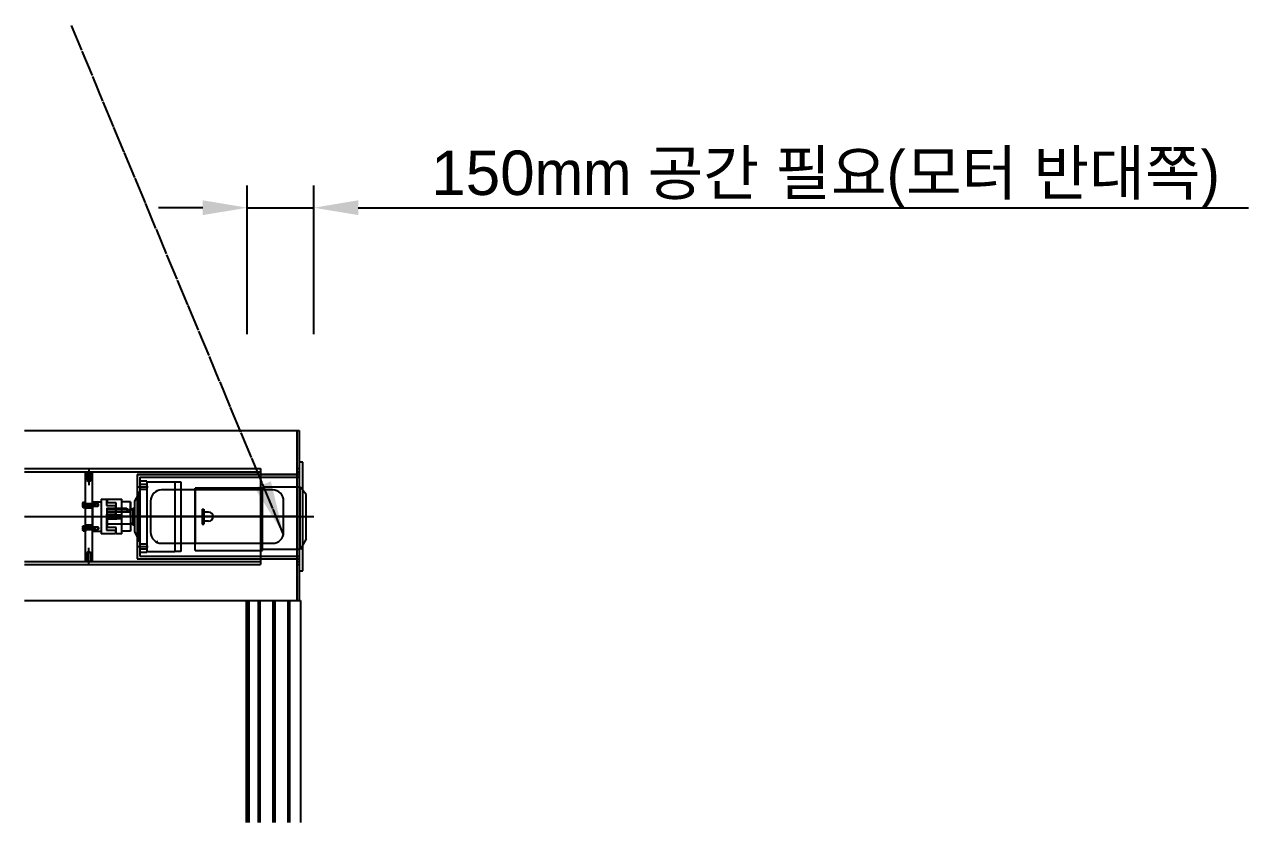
# Model space of a CAD drawing. Header units: millimetres. Extents: x 150937 to 394412, y 327166 to 584759.
# Drawn here: x 270699 to 273456, y 383871 to 385668 of the extents above; entities that cross this region are included whole.
import ezdxf

# ---------------------------------------------------------------- set-up
doc = ezdxf.new("R2010")
doc.units = ezdxf.units.MM
for name, pattern in [('CEN', [62, 60, -1, 0, -1]), ('CENTER', [50.8, 31.75, -6.35, 6.35, -6.35]), ('CENTER2', [28.575, 19.05, -3.175, 3.175, -3.175])]:
    doc.linetypes.add(name, pattern=pattern)
doc.layers.add('1', color=2, linetype='CENTER2')
doc.layers.add('CEN', color=1, linetype='CENTER')
doc.layers.add('지시선', color=1, linetype='CEN', lineweight=20)
doc.layers.add('지시선문자', color=40, linetype='Continuous', lineweight=20)
doc.styles.get("Standard").update_dxf_attribs({"font": 'arial.ttf'})
doc.styles.add('돋움', font='')
doc.styles.get('돋움').set_extended_font_data('Dotum')
doc.dimstyles.new('ISO-25', dxfattribs={"dimtxt": 2.5, "dimasz": 2.5, "dimexe": 1.25, "dimexo": 0.625, "dimtad": 1, "dimtxsty": 'Standard', "dimcen": 2.5, "dimadec": 0, "dimazin": 0, "dimtfac": 1, "dimtmove": 0, "dimatfit": 3, "dimfxl": 0, "dimarcsym": 0})
doc.dimstyles.new('양쪽화살표지름', dxfattribs={"dimtxt": 3.5, "dimasz": 3.5, "dimexe": 2, "dimexo": 1.5, "dimgap": 0.8, "dimtad": 1, "dimdsep": 46, "dimtxsty": 'Standard', "dimcen": 0, "dimclrd": 1, "dimclre": 1, "dimclrt": 2, "dimazin": 2, "dimtfac": 1, "dimtmove": 0, "dimatfit": 1, "dimfxl": 0, "dimlwd": 25, "dimlwe": 25, "dimarcsym": 0})

# ---------------------------------------------------------------- blocks, each defined once
blk = doc.blocks.new('BM6')
for p, q in [((7.5, 40.2), (20, 40.2)), ((7.5, 40.2), (7.5, 38.6)), ((7.5, 38.6), (20, 38.6)), ((8, 43.4), (8, 40.2)), ((9.3, 44.2), (18.1, 44.2)), ((10.7, 43.4), (10.7, 40.2)), ((10.7, 38.6), (10.7, 10.2)), ((10.7, 33.6), (16.7, 33.6)), ((16.7, 43.4), (16.7, 40.2)), ((16.7, 38.6), (16.7, 10.2)), ((19.5, 43.4), (19.5, 40.2)), ((20, 40.2), (20, 38.6)), ((10.7, 10.2), (16.7, 10.2)), ((11.7, 9.2), (10.7, 10.2)), ((11.7, 9.2), (15.7, 9.2)), ((15.7, 9.2), (16.7, 10.2))]:
    blk.add_line(p, q)
for centre, radius, start, end in [((9.3, 42.6), 1.59, 30, 150), ((13.7, 38.1), 6.07, 60.3564, 119.6436), ((18.1, 42.6), 1.59, 30, 150)]:
    blk.add_arc(centre, radius, start, end)
at = {"layer": '1'}
for p, q in [((11.3, 33.6), (10.7, 34.5)), ((11.3, 33.6), (11.3, 9.6)), ((16.2, 33.6), (16.7, 34.5)), ((16.2, 33.6), (16.2, 9.6))]:
    blk.add_line(p, q, dxfattribs=at)
at = {"layer": 'CEN'}
blk.add_line((13.7, 46.8), (13.7, 8.4), dxfattribs=at)
blk = doc.blocks.new('motorcase_c2')
for p, q in [((0, 122.5), (0, -122.5)), ((8, 122.5), (0, 122.5)), ((8, -122.5), (8, 122.5)), ((-481.7, -101), (-481.7, 101)), ((-481.7, 101), (-465.7, 101)), ((-477.7, 81), (-477.7, 101)), ((-473.7, 105.6), (-473.7, 70.5)), ((-469.7, 81), (-469.7, 101)), ((-465.7, -101), (-465.7, 101)), ((-365, 95), (-365, -95)), ((0, 95), (-365, 95)), ((-365, 95), (0, 95)), ((-359, 89), (-359, -89)), ((-359, 89), (0, 89)), ((-473.7, 78.4), (-477.7, 81)), ((-469.7, 81), (-477.7, 81)), ((-469.7, 81), (-473.7, 78.4)), ((-363.1, 67.2), (-340, 67.2)), ((-359, 80), (-359, -80)), ((-343, 80), (-359, 80)), ((-359, 72.7), (-343, 72.7)), ((-359, 61.7), (-343, 61.7)), ((-343, 80), (-343, -80)), ((-343, 78.5), (-280, 78.5)), ((-185, 60), (-310, 60)), ((-280, 78.5), (-280, -78.5)), ((-280, 78.5), (-280, -78.5)), ((-280, 78.5), (-266.8, 78.5)), ((-266.8, 78.5), (-266.8, -78.5)), ((-266.8, 61.2), (-234, 60)), ((-234.2, 60), (-234, 60)), ((-83, 64), (-234, 64)), ((-234, -76), (-234, 64)), ((-234, 60), (-234, -60)), ((-60, 60), (-185, 60)), ((-83, -76), (-83, 66)), ((2, 66), (-83, 66)), ((2, -74), (2, 66)), ((16, 50), (2, 66)), ((-465.7, 33), (-446.4, 33)), ((-465.7, 33), (-465.7, -33)), ((-446.4, 39), (-446.4, -39)), ((-446.4, 39), (-433.7, 39)), ((-433.7, 39), (-433.7, 24.9)), ((-433.7, 39), (-431.9, 39)), ((-431.9, 30.8), (-431.9, 39)), ((-431.9, 39), (-399.3, 39)), ((-412, 30.8), (-431.9, 30.8)), ((-412, -5.2), (-412, 30.8)), ((-399.3, -39), (-399.3, 39)), ((-380, 33), (-399.3, 33)), ((-380, 33), (-399.3, 33)), ((-380, 33), (-380, -33)), ((-380, 33), (-380, -33)), ((-380, 0), (-380, 32.1)), ((-363, 50), (-371, 34.4)), ((-371, 34.4), (-371, -34.4)), ((-363, 55), (-363, -55)), ((-363, 55), (-359, 55)), ((-335, 35), (-335, -35)), ((-35, -35), (-35, 35)), ((16, -50), (16, 50)), ((-465.7, 19), (-481.7, 19)), ((-465.7, 0), (-373.7, 0)), ((-445.4, 0), (33.3, 0)), ((-433.7, 24.9), (-413.8, 24.9)), ((-433.7, 5.2), (-433.7, -30.7)), ((-433.7, 5.2), (-413.8, 5.2)), ((-433, 19), (-433, -16)), ((-433, 19), (-388, 19)), ((-433, 16), (-377.8, 16)), ((-433, 11), (-383, 11)), ((-433, 5), (-411, 5)), ((-433, 4), (-401, 4)), ((-302.9, 0), (-423.1, 0)), ((-413.8, 24.9), (-413.8, 5.2)), ((-411, 5), (-411, 0)), ((-411, 0), (-411, -5)), ((-401, 4), (-401, 0)), ((-401, 4), (-398.7, 0)), ((-401, -4), (-398.7, 0)), ((-401, 0), (-401, -4)), ((-388, 19), (-388, 16)), ((-388, 16), (-388, 11)), ((-383, 16), (-383, 11)), ((-375, 0), (-380, 0)), ((-375, 19), (-375, -19)), ((-375, 19), (-371, 19)), ((-375, 17.9), (-375, 16.4)), ((-371, 19), (-371, -19)), ((-5, 0), (-365, 0)), ((-218.2, 17), (-218.2, -17)), ((-218.2, 17), (-215, 17)), ((-215, 17), (-215, -17)), ((-204, 10), (-215, 10)), ((-465.7, -19), (-481.7, -19)), ((-433, -4), (-401, -4)), ((-433, -5), (-411, -5)), ((-433, -16), (-377.8, -16)), ((-431.9, -24.8), (-431.9, -5.2)), ((-412, -5.2), (-431.9, -5.2)), ((-412, -24.8), (-431.9, -24.8)), ((-412, -39), (-412, -24.8)), ((-371, -19), (-375, -19)), ((-218.2, -17), (-215, -17)), ((-204, -10), (-215, -10)), ((-465.7, -33), (-446.4, -33)), ((-465.7, -33), (-446.4, -33)), ((-413.8, -39), (-446.4, -39)), ((-433.7, -30.7), (-413.8, -30.7)), ((-413.8, -30.7), (-413.8, -39)), ((-399.3, -39), (-412, -39)), ((-380, -33), (-399.3, -33)), ((-371, -34.4), (-363, -50)), ((-359, -55), (-363, -55)), ((16, -50), (2, -74)), ((-477.7, -81), (-473.7, -78.4)), ((-477.7, -81), (-469.7, -81)), ((-477.7, -81), (-477.7, -100.9)), ((-473.7, -105.6), (-473.7, -70.4)), ((-473.7, -78.4), (-469.7, -81)), ((-469.7, -81), (-469.7, -100.9)), ((-362.3, -67.1), (-340.3, -67.1)), ((-359, -61.6), (-343, -61.6)), ((-359, -72.6), (-343, -72.6)), ((-359, -80), (-343, -80)), ((-343, -78.5), (-280, -78.5)), ((-310, -60), (-60, -60)), ((-266.8, -78.5), (-280, -78.5)), ((-234, -60), (-266.8, -61.1)), ((-234, -60), (-234.2, -60)), ((-234, -76), (-83, -76)), ((2, -74), (-83, -74)), ((-465.7, -101), (-481.7, -101)), ((-365, -95), (0, -95)), ((-359, -89), (0, -89)), ((0, -122.5), (8, -122.5))]:
    blk.add_line(p, q)
for centre, radius, start, end in [((-310, 35), 25, 90, 180), ((-60, 35), 25, 0, 90), ((-377, 17.9), 2, 247.668, 270), ((-377, 17.9), 2, 270, 0), ((-204, 0), 10, 270, 90), ((-377, -17.8), 2, 90, 112.332), ((-377, -17.8), 2, 0, 90), ((-310, -35), 25, 180, 270), ((-60, -35), 25, 270, 0), ((-318.6, -56.2), 0.2, 90, 180)]:
    blk.add_arc(centre, radius, start, end)
blk.add_point((-433, 0))
at = {"rotation": 90}
blk.add_blockref('BM6', (-443.1, 12.8), dxfattribs=at)
at = {"xscale": -1, "rotation": 90}
blk.add_blockref('BM6', (-443.1, -12.7), dxfattribs=at)
blk = doc.blocks.new('c2drumright')
for p, q in [((-501.7, 382.9), (117.1, 382.9)), ((112.1, 382.9), (112.1, 0)), ((117.1, 382.9), (117.1, 0)), ((-501.7, 297), (30.1, 297)), ((-501.7, 290), (30.1, 290)), ((30.1, 297), (30.1, 81)), ((112.1, 297), (117.1, 297)), ((112.1, 290), (117.1, 290)), ((-501.7, 189), (117.1, 189)), ((-501.7, 189), (117.1, 189)), ((-501.7, 88), (30.1, 88)), ((112.1, 88), (117.1, 88)), ((-501.7, 81), (30.1, 81)), ((112.1, 81), (117.1, 81)), ((-501.7, 0), (117.1, 0)), ((117.1, 0), (120.1, 0)), ((0, 0), (0, -500)), ((120, 0), (120, -500)), ((120.1, 0), (120.1, -500))]:
    blk.add_line(p, q)
at = {"color": 7, "linetype": 'Continuous', "lineweight": 25}
for p, q in [((-1.7, -500), (-1.7, 0)), ((-1.7, -500), (-1.7, 0)), ((3.5, -500), (3.5, 0)), ((3.8, 0), (3.8, -500)), ((24.9, 0), (24.9, -500)), ((25.8, 0), (25.8, -500)), ((27, 0), (27, -500)), ((28.3, 0), (28.3, -500)), ((28.3, 0), (28.3, -500)), ((28.8, 0), (28.8, -500)), ((57.7, 0), (57.7, -500)), ((58.5, 0), (58.5, -500)), ((59.2, 0), (59.2, -500)), ((60.8, 0), (60.8, -500)), ((61.5, 0), (61.5, -500)), ((62.3, 0), (62.3, -500)), ((91.4, 0), (91.4, -500)), ((91.9, 0), (91.9, -500)), ((91.9, 0), (91.9, -500)), ((93.3, 0), (93.3, -500)), ((94.5, 0), (94.5, -500)), ((95.3, 0), (95.3, -500)), ((120.1, 0), (120.1, -500))]:
    blk.add_line(p, q, dxfattribs=at)
blk.add_blockref('motorcase_c2', (117.1, 188.9))
blk = doc.blocks.new('*D76')
at = {"color": 161, "lineweight": -2, "transparency": 16777216}
for p, q in [((5000, 4100), (5000, 4434.4)), ((5150, 4100), (5150, 4434.4)), ((4900, 4384.4), (4800, 4384.4)), ((5000, 4384.4), (5150, 4384.4)), ((5250, 4384.4), (7255.4, 4384.4))]:
    blk.add_line(p, q, dxfattribs=at)
at = {"color": 161, "transparency": 16777216}
for points in [[(4900, 4401.1), (4900, 4367.8), (5000, 4384.4)], [(5250, 4401.1), (5250, 4367.8), (5150, 4384.4)]]:
    blk.add_solid(points, dxfattribs=at)
at = {"color": 6, "transparency": 16777216, "insert": (6302.7, 4448), "char_height": 100, "attachment_point": 5}
blk.add_mtext('150{\\fGulim|b0|i0|c129|p50;mm 공간 필요(모터 반대쪽)}', dxfattribs=at)
blk = doc.blocks.new('지시선_motor')
at = {"layer": '지시선문자', "insert": (-515.9, 1742.7), "char_height": 130, "attachment_point": 1, "style": '돋움'}
blk.add_mtext('1.MOTOR/ENCODER\\P(SUMITOMO MOTOR 적용)\\PMADE IN JAPAN', dxfattribs=at)
at = {"layer": '지시선'}
blk.add_leader([(1.3, -0.9), (-476.2, 1144.4)], dimstyle='양쪽화살표지름', override={"dimasz": 120, "dimgap": 0.8, "dimtad": 0}, dxfattribs=at)
blk = doc.blocks.new('치수선_bearing_space')
dim = blk.add_linear_dim(base=(150, 884.4), p1=(0, 0), p2=(150, 0), text='<>{\\fGulim|b0|i0|c129|p50;mm 공간 필요(모터 반대쪽)}', dimstyle='ISO-25', override={"dimtxt": 100, "dimasz": 100, "dimexe": 50, "dimexo": 600, "dimdec": 0, "dimclrd": 161, "dimclre": 161, "dimclrt": 6})
dim.commit()
dim.dimension.update_dxf_attribs({"geometry": '*D76', "text_midpoint": (1302.7, 948), "insert": (-5000, -3500)})

msp = doc.modelspace()

# ---------------------------------------------------------------- block references
for name, p in [('지시선_motor', (271280.55, 384522.221)), ('치수선_bearing_space', (271200.55, 384371.221)), ('c2drumright', (271200.55, 384371.221))]:
    msp.add_blockref(name, p)

doc.saveas('drawing.dxf')
